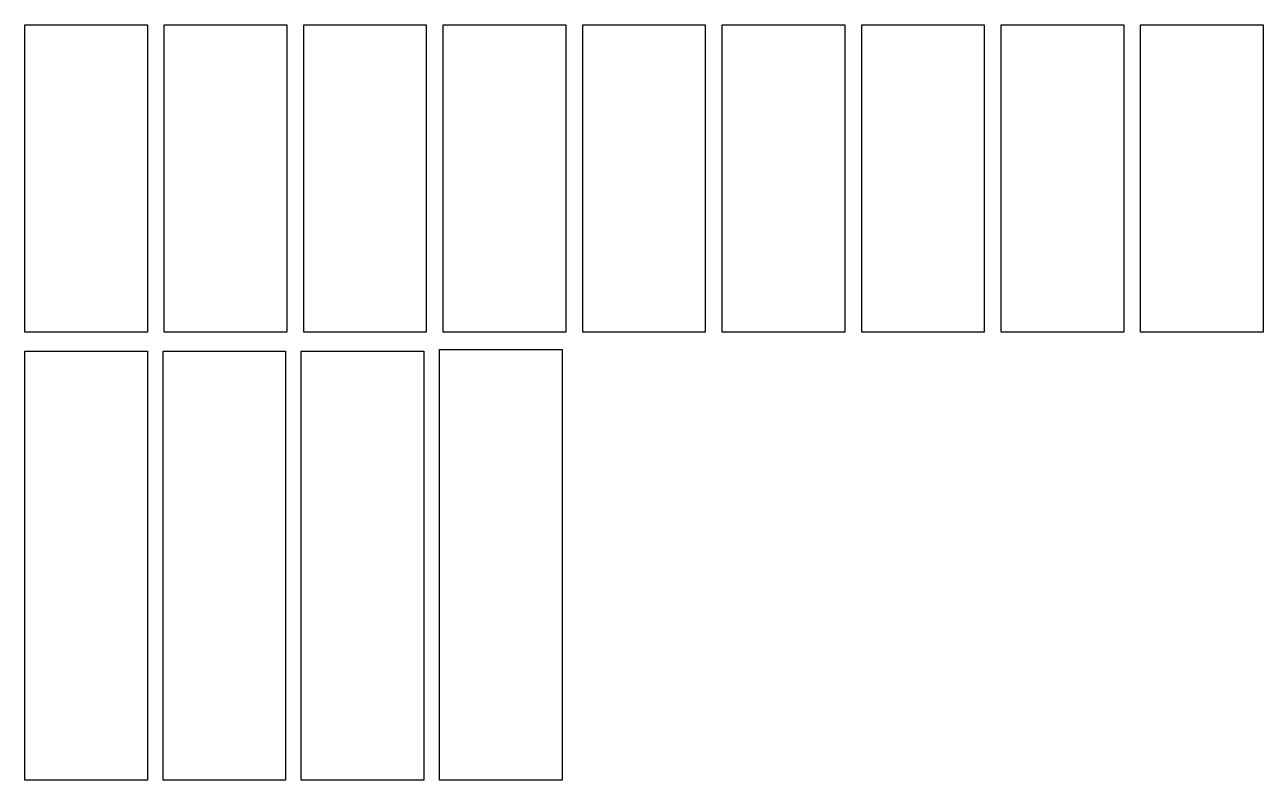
# Model space of a CAD drawing. Extents: x 92 to 294, y 85 to 208.
import ezdxf

# ---------------------------------------------------------------- set-up
doc = ezdxf.new("R2010")
doc.units = 0
doc.layers.add('Calque_1', color=7, linetype='CONTINUOUS')

msp = doc.modelspace()

# ---------------------------------------------------------------- linework, layer by layer
at = {"layer": 'Calque_1', "color": 4}
for points in [[(91.544222, 208.102284), (111.54375, 208.102284), (111.54375, 157.96114), (91.544222, 157.96114), (91.544222, 208.102284)], [(114.302749, 208.102284), (134.302277, 208.102284), (134.302277, 157.96114), (114.302749, 157.96114), (114.302749, 208.102284)], [(137.061265, 208.102284), (157.060793, 208.102284), (157.060793, 157.96114), (137.061265, 157.96114), (137.061265, 208.102284)], [(91.544154, 154.86853), (111.543814, 154.86853), (111.543814, 84.86887), (91.544154, 84.86887), (91.544154, 154.86853)], [(114.103793, 154.868538), (134.103453, 154.868538), (134.103453, 84.868876), (114.103793, 84.868876), (114.103793, 154.868538)], [(136.663441, 154.86853), (156.663101, 154.86853), (156.663101, 84.86887), (136.663441, 84.86887), (136.663441, 154.86853)]]:
    msp.add_lwpolyline(points, close=True, dxfattribs=at)
at = {"layer": 'Calque_1', "color": 6}
for points in [[(159.819806, 208.102284), (179.819334, 208.102284), (179.819334, 157.96114), (159.819806, 157.96114), (159.819806, 208.102284)], [(182.578347, 208.102284), (202.577875, 208.102284), (202.577875, 157.96114), (182.578347, 157.96114), (182.578347, 208.102284)], [(205.336854, 208.102284), (225.336383, 208.102284), (225.336383, 157.96114), (205.336854, 157.96114), (205.336854, 208.102284)], [(159.223165, 155.132735), (179.222636, 155.132735), (179.222636, 84.868966), (159.223165, 84.868966), (159.223165, 155.132735)]]:
    msp.add_lwpolyline(points, close=True, dxfattribs=at)
at = {"layer": 'Calque_1', "color": 5}
for points in [[(228.095381, 208.102284), (248.09491, 208.102284), (248.09491, 157.96114), (228.095381, 157.96114), (228.095381, 208.102284)], [(250.853905, 208.102284), (270.853434, 208.102284), (270.853434, 157.96114), (250.853905, 157.96114), (250.853905, 208.102284)], [(273.612429, 208.102284), (293.611958, 208.102284), (293.611958, 157.96114), (273.612429, 157.96114), (273.612429, 208.102284)]]:
    msp.add_lwpolyline(points, close=True, dxfattribs=at)

doc.saveas('drawing.dxf')
